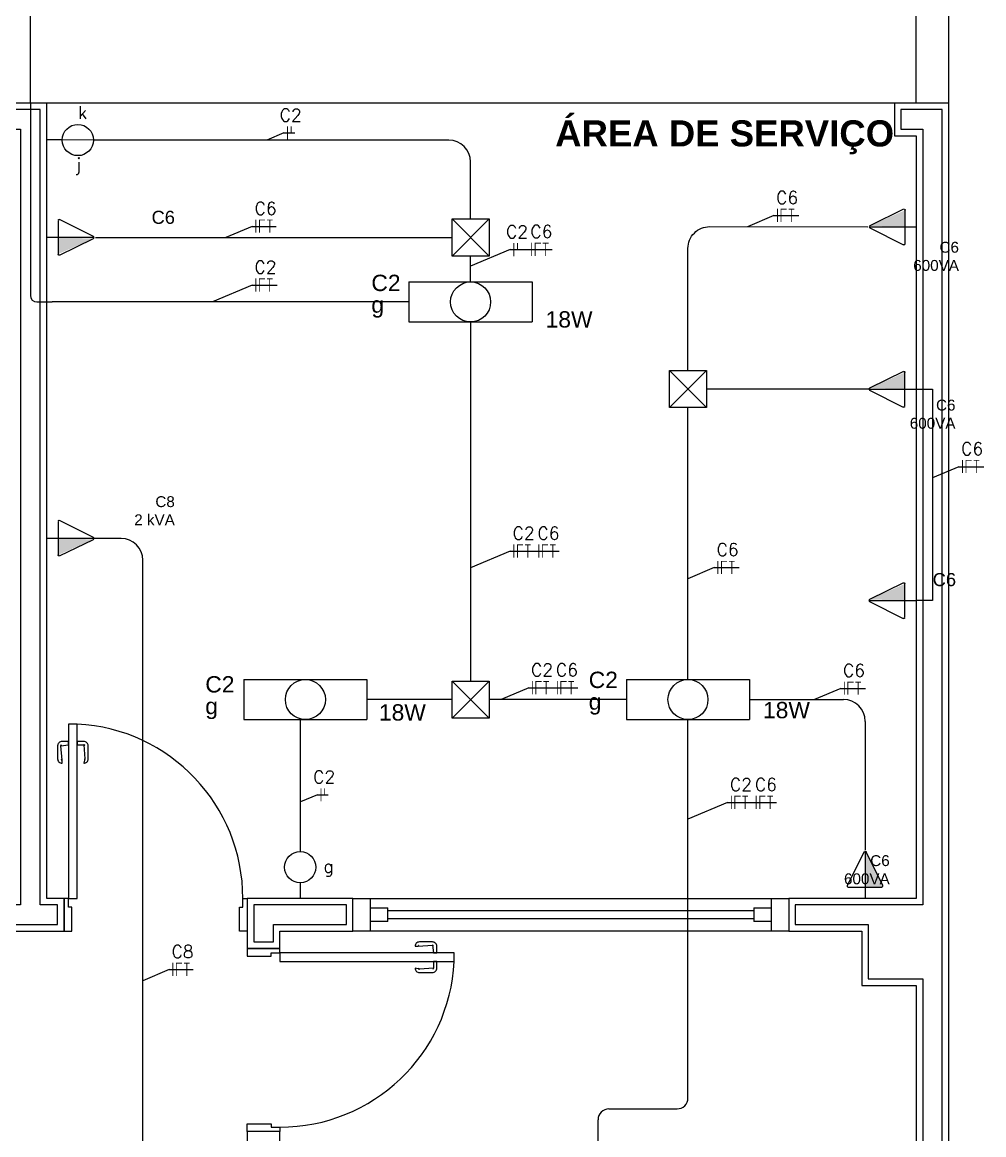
# Model space of a CAD drawing. Header units: millimetres. Extents: x 919107448 to 1838457809, y 576475876 to 1049404419.
# Drawn here: x 919229395 to 919229837, y 576497189 to 576497699 of the extents above; entities that cross this region are included whole.
import ezdxf
from ezdxf.enums import TextEntityAlignment as Align

# ---------------------------------------------------------------- set-up
doc = ezdxf.new("R2010")
doc.units = ezdxf.units.MM
doc.linetypes.add('DASHED', pattern=[0.75, 0.5, -0.25])
for name, color, linetype in [('Arquitetura', 253, 'Continuous'), ('ENE-CAIXAS', 3, 'Continuous'), ('ENE-CIRCUITOS', 2, 'Continuous'), ('ENE-ELETRO_EMBUTIDO', 4, 'Continuous'), ('ENE-ELETRO_PISO', 4, 'DASHED'), ('ENE-FIAÇÃO', 2, 'Continuous'), ('ENE-INTERRUPTORES', 3, 'Continuous'), ('ENE-LUMINÁRIAS', 2, 'Continuous'), ('ENE-TOMADAS', 3, 'Continuous')]:
    doc.layers.add(name, color=color, linetype=linetype)
doc.styles.add('Arial', font='arial.ttf')
doc.styles.add('R100', font='sasb____.pfb', dxfattribs={"height": 3})
doc.styles.add('SIMPLEX', font='simplex.shx')
doc.styles.get("Standard").update_dxf_attribs({"font": 'arial.ttf'})

# ---------------------------------------------------------------- blocks, each defined once
blk = doc.blocks.new('P80')
at = {"layer": 'Arquitetura'}
for points in [[(10, 0), (14, 0), (14, 80), (10, 80)], [(8, -15), (11.5, -15), (11.5, -4), (10, -4), (10, 0), (8, 0)], [(92, -15), (88.5, -15), (88.5, -4), (90, -4), (90, 0), (92, 0)]]:
    blk.add_lwpolyline(points, close=True, dxfattribs=at)
for points in [[(5, 70), (5, 64, 0.414214), (7, 62), (7, 63.5, -0.414214), (6.5, 64), (6.5, 70, -0.414214), (7, 70.5), (10, 70.5), (10, 72), (7, 72, 0.414214)], [(17.5, 64, -0.414214), (17, 63.5), (17, 62, 0.414214), (19, 64), (19, 70, 0.414214), (17, 72), (14, 72), (14, 70.5), (17, 70.5, -0.414214), (17.5, 70)]]:
    blk.add_lwpolyline(points, format="xyb", close=True, dxfattribs=at)
at = {"layer": 'Arquitetura', "linetype": 'Continuous'}
blk.add_arc((9.91, 0.01), 80.09, 359.9901, 87.0723, dxfattribs=at)
blk = doc.blocks.new('JAN')
at = {"layer": 'Arquitetura'}
for p, q in [((-50, -15), (-50, 0)), ((-50, 0), (50, 0)), ((-46, -15), (-46, 0)), ((46, 0), (46, -15)), ((50, 0), (50, -15)), ((-46, -4.375), (-42, -4.375)), ((-42, -10.625), (-42, -4.375)), ((42, -4.375), (46, -4.375)), ((42, -4.375), (42, -10.625)), ((-42, -5.625), (42, -5.625)), ((42, -9.375), (-42, -9.375)), ((-42, -10.625), (-46, -10.625)), ((46, -10.625), (42, -10.625)), ((50, -15), (-50, -15))]:
    blk.add_line(p, q, dxfattribs=at)
blk = doc.blocks.new('*U102')
at = {"layer": 'ENE-TOMADAS'}
h = blk.add_hatch(color=256, dxfattribs=at)
h.dxf.hatch_style = 1
h.paths.add_polyline_path([(2278.4016, 1294.4979), (2278.4772, 1294.4979, 0.555066), (2278.4817, 1294.5051), (2278.406, 1294.6592, 0.286119), (2278.4016, 1294.662)])
for p, q in [((2278.3971, 1294.6593), (2278.3194, 1294.5052)), ((2278.4016, 1294.6607), (2278.4016, 1294.4965)), ((2278.4817, 1294.5051), (2278.406, 1294.6592)), ((2278.3239, 1294.4979), (2278.4772, 1294.4979)), ((2278.4016, 1294.4965), (2278.4016, 1294.4465))]:
    blk.add_line(p, q, dxfattribs=at)
for centre, start, end in [((2278.4016, 1294.657), 26.1327, 153.2544), ((2278.3239, 1294.5029), 153.2544, 270), ((2278.4772, 1294.5029), 270, 26.1327)]:
    blk.add_arc(centre, 0.005, start, end, dxfattribs=at)
blk = doc.blocks.new('*U91')
at = {"color": 3}
blk.add_line((2279.4193, 1294.472), (2279.4193, 1294.372), dxfattribs=at)
blk.add_circle((2279.4193, 1294.5724), 0.1004, dxfattribs=at)
blk = doc.blocks.new('*U125')
at = {"color": 3}
blk.add_line((2279.4193, 1294.472), (2279.4193, 1294.372), dxfattribs=at)
blk.add_lwpolyline([(2279.4193, 1294.6728), (2279.4193, 1294.472)], dxfattribs=at)
blk.add_circle((2279.4193, 1294.5724), 0.1004, dxfattribs=at)
blk = doc.blocks.new('caixa de passagem')
at = {"layer": 'ENE-CAIXAS', "color": 1}
for p, q in [((919229720.2, 576497407), (919229682, 576497368.8)), ((919229720.2, 576497368.8), (919229682, 576497407))]:
    blk.add_line(p, q, dxfattribs=at)
at = {"layer": 'ENE-CAIXAS'}
blk.add_lwpolyline([(919229720.2, 576497368.8), (919229682, 576497368.8), (919229682, 576497407), (919229720.2, 576497407)], close=True, dxfattribs=at)
blk = doc.blocks.new('*U146')
at = {"layer": 'ENE-FIAÇÃO', "color": 1}
blk.add_line((-0.165, -0.003), (0.167, -0.003), dxfattribs=at)
at = {"layer": 'ENE-FIAÇÃO', "const_width": 0.0121}
for points in [[(-0.115, 0.091), (-0.115, -0.091)], [(0.013, 0.085), (-0.066, 0.085), (-0.066, -0.091)], [(0.038, 0.085), (0.117, 0.085)], [(0.077, 0.085), (0.077, -0.091)]]:
    blk.add_lwpolyline(points, dxfattribs=at)
blk = doc.blocks.new('*U148')
at = {"layer": 'ENE-FIAÇÃO', "color": 1}
blk.add_line((-0.075, 0), (0.075, 0), dxfattribs=at)
at = {"layer": 'ENE-FIAÇÃO', "const_width": 0.0121}
for points in [[(-0.025, 0.091), (-0.025, -0.091)], [(0.025, 0.091), (0.025, 0)]]:
    blk.add_lwpolyline(points, dxfattribs=at)

msp = doc.modelspace()

# ---------------------------------------------------------------- linework, layer by layer
at = {"layer": 'Arquitetura'}
for p, q in [((919229820.57, 576497662.07), (919229820.57, 576499029.07)), ((919229805.57, 576497662.07), (919229805.57, 576499014.07)), ((919229795.57, 576497662.07), (919229406.57, 576497662.07))]:
    msp.add_line(p, q, dxfattribs=at)
for points in [[(919229414.57, 576497297.07), (919229406.57, 576497297.07), (919229406.57, 576497647.07), (919229406.57, 576497647.07), (919229406.57, 576497662.07), (919229293.57, 576497662.07), (919229293.57, 576497647.07), (919229391.57, 576497647.07), (919229391.57, 576497297.07), (919229137.57, 576497297.07), (919229137.57, 576497282.07), (919229414.57, 576497282.07)], [(919229411.57, 576497294.07), (919229403.57, 576497294.07), (919229403.57, 576497650.07), (919229403.57, 576497650.07), (919229403.57, 576497659.07), (919229296.57, 576497659.07), (919229296.57, 576497650.07), (919229394.57, 576497650.07), (919229394.57, 576497294.07), (919229140.57, 576497294.07), (919229140.57, 576497285.07), (919229411.57, 576497285.07)], [(919229750.07, 576497285.07), (919229783.57, 576497285.07), (919229783.57, 576497260.07), (919229808.57, 576497260.07), (919229808.57, 576496579.07), (919229737.57, 576496579.07), (919229737.57, 576496570.07), (919229817.57, 576496570.07), (919229817.57, 576497659.07), (919229805.57, 576497659.07), (919229798.57, 576497659.07), (919229798.57, 576497650.07), (919229808.57, 576497650.07), (919229808.57, 576497294.07), (919229750.07, 576497294.07), (919229750.07, 576497285.07)], [(919229544.07, 576497285.07), (919229544.07, 576497294.07), (919229501.57, 576497294.07), (919229501.57, 576497282.07), (919229501.57, 576497277.07), (919229510.57, 576497277.07), (919229510.57, 576497285.07), (919229544.07, 576497285.07)], [(919229513.57, 576497190.07), (919229498.57, 576497190.07), (919229498.57, 576497049.07), (919229404.57, 576497049.07), (919229404.57, 576497034.07), (919229404.57, 576497034.07), (919229404.57, 576497034.07), (919229498.57, 576497034.07), (919229498.57, 576496779.07), (919229439.57, 576496779.07), (919229439.57, 576496764.07), (919229498.57, 576496764.07), (919229498.57, 576496567.07), (919229584.57, 576496567.07), (919229584.57, 576496582.07), (919229513.57, 576496582.07)]]:
    msp.add_lwpolyline(points, close=True, dxfattribs=at)
for points in [[(919229747.07, 576497282.07), (919229780.57, 576497282.07), (919229780.57, 576497257.07), (919229805.57, 576497257.07), (919229805.57, 576496582.07), (919229734.57, 576496582.07), (919229734.57, 576496567.07), (919229820.57, 576496567.07), (919229820.57, 576497662.07), (919229805.57, 576497662.07), (919229795.57, 576497662.07), (919229795.57, 576497647.07), (919229805.57, 576497647.07), (919229805.57, 576497297.07), (919229747.07, 576497297.07), (919229747.07, 576497282.07)], [(919229547.07, 576497282.07), (919229547.07, 576497297.07), (919229498.57, 576497297.07), (919229498.57, 576497282.07), (919229498.57, 576497274.07), (919229513.57, 576497274.07), (919229513.57, 576497282.07), (919229547.07, 576497282.07)]]:
    msp.add_lwpolyline(points, dxfattribs=at)
at = {"layer": 'ENE-ELETRO_EMBUTIDO'}
for p, q in [((919229399.07, 576497662.07), (919229399.07, 576497573.82)), ((919229591.08, 576497645.08), (919229428.04, 576497645.12)), ((919229601.08, 576497608.9), (919229601.08, 576497635.08)), ((919229428.91, 576497600.39), (919229592.57, 576497600.39)), ((919229601.08, 576497580), (919229601.08, 576497591.89)), ((919229402.07, 576497570.82), (919229409.07, 576497570.82)), ((919229572.81, 576497570.82), (919229409.07, 576497570.82)), ((919229601.07, 576497561.65), (919229601.07, 576497396.83)), ((919229784.38, 576497530.84), (919229709.34, 576497530.84)), ((919229805.57, 576497530.84), (919229813.07, 576497530.84)), ((919229813.07, 576497530.84), (919229813.07, 576497433.8)), ((919229440.7, 576497462.28), (919229428.27, 576497462.28)), ((919229450.7, 576497179.23), (919229450.7, 576497452.28)), ((919229813.07, 576497433.8), (919229805.57, 576497433.8)), ((919229592.57, 576497388.32), (919229553.53, 576497388.32)), ((919229672.57, 576497388.32), (919229609.58, 576497388.32)), ((919229729.1, 576497388.32), (919229772.16, 576497388.32)), ((919229522.95, 576497318.54), (919229522.95, 576497379.15)), ((919229700.84, 576497205.45), (919229700.84, 576497379.15)), ((919229782.16, 576497378.32), (919229782.16, 576497319.41)), ((919229664.56, 576497200.45), (919229695.84, 576497200.45)), ((919229659.56, 576497116.27), (919229659.56, 576497195.45))]:
    msp.add_line(p, q, dxfattribs=at)
at = {"layer": 'ENE-ELETRO_EMBUTIDO', "color": 1}
for p, q in [((919229751.28, 576497610.45), (919229751.68, 576497610.45)), ((919229627.05, 576497594.84), (919229627.45, 576497594.84)), ((919229511.86, 576497578.5), (919229512.26, 576497578.5)), ((919229836.18, 576497495.17), (919229836.58, 576497495.17)), ((919229630.32, 576497456.38), (919229630.72, 576497456.38)), ((919229723.94, 576497448.86), (919229724.34, 576497448.86)), ((919229638.79, 576497393.66), (919229639.19, 576497393.66)), ((919229781.97, 576497393.41), (919229782.37, 576497393.41)), ((919229730.09, 576497341.02), (919229730.49, 576497341.02))]:
    msp.add_line(p, q, dxfattribs=at)
at = {"layer": 'ENE-ELETRO_EMBUTIDO', "color": 240}
msp.add_line((919229624.27, 576497594.84), (919229627.05, 576497594.84), dxfattribs=at)
at = {"layer": 'ENE-ELETRO_EMBUTIDO'}
msp.add_lwpolyline([(919229700.83, 576497539.35), (919229700.83, 576497595.38, -0.414553), (919229710.84, 576497605.38), (919229783.38, 576497605.3)], format="xyb", dxfattribs=at)
msp.add_lwpolyline([(919229700.83, 576497397.5), (919229700.83, 576497522.33)], dxfattribs=at)
for centre, radius, start, end in [((919229591.08, 576497635.08), 10, 0, 89.9866), ((919229402.07, 576497573.82), 3, 180, 270), ((919229440.7, 576497452.28), 10, 360, 90), ((919229772.16, 576497378.32), 10, 0, 90), ((919229695.84, 576497205.45), 5, 270, 0), ((919229664.56, 576497195.45), 5, 90, 180)]:
    msp.add_arc(centre, radius, start, end, dxfattribs=at)
at = {"layer": 'ENE-ELETRO_PISO', "ltscale": 100}
msp.add_line((919229399.07, 576497662.07), (919229399.07, 576497856.54), dxfattribs=at)
at = {"layer": 'ENE-FIAÇÃO', "color": 1}
for points in [[(919229515.42, 576497648.4), (919229507.59, 576497645.1)], [(919229740.24, 576497610.45), (919229728.18, 576497605.36)], [(919229500.87, 576497605.48), (919229488.81, 576497600.39)], [(919229619.29, 576497594.84), (919229601.08, 576497587.17)], [(919229500.82, 576497578.5), (919229482.62, 576497570.82)], [(919229825.14, 576497495.17), (919229813.07, 576497490.09)], [(919229619.28, 576497456.38), (919229601.07, 576497448.71)], [(919229712.9, 576497448.86), (919229700.83, 576497443.78)], [(919229627.74, 576497393.66), (919229615.08, 576497388.32)], [(919229770.92, 576497393.41), (919229758.86, 576497388.32)], [(919229530.78, 576497344.62), (919229522.95, 576497341.32)], [(919229719.04, 576497341.02), (919229700.84, 576497333.35)], [(919229462.76, 576497264.36), (919229450.7, 576497259.28)]]:
    msp.add_lwpolyline(points, dxfattribs=at)
at = {"layer": 'ENE-LUMINÁRIAS'}
for p, q in [((919229572.81, 576497580), (919229629.34, 576497580)), ((919229572.81, 576497580), (919229572.81, 576497561.65)), ((919229629.34, 576497580), (919229629.34, 576497561.65)), ((919229572.81, 576497561.65), (919229629.34, 576497561.65)), ((919229497.01, 576497397.5), (919229553.53, 576497397.5)), ((919229497.01, 576497397.5), (919229497.01, 576497379.15)), ((919229553.53, 576497397.5), (919229553.53, 576497379.15)), ((919229672.57, 576497397.5), (919229729.1, 576497397.5)), ((919229672.57, 576497397.5), (919229672.57, 576497379.15)), ((919229729.1, 576497397.5), (919229729.1, 576497379.15)), ((919229497.01, 576497379.15), (919229553.53, 576497379.15)), ((919229672.57, 576497379.15), (919229729.1, 576497379.15))]:
    msp.add_line(p, q, dxfattribs=at)
for centre in [(919229601.07, 576497570.82), (919229525.27, 576497388.32), (919229700.84, 576497388.32)]:
    msp.add_circle(centre, 9.18, dxfattribs=at)

# ---------------------------------------------------------------- block references
at = {"color": 4, "xscale": 100.6736407914391, "yscale": 100.6736407914391, "zscale": 100.6736407914391}
for p, rotation in [((919360122.35, 576268230.31), 89.99999696928302), ((919099089.94, 576726975.38), 269.999996969283), ((919360122.21, 576268155.85), 89.99999696928302), ((919099089.94, 576726837.27), 269.999996969283), ((919360122.21, 576268058.81), 89.99999696928302), ((919000407.17, 576366980.44), 359.9999969692831)]:
    msp.add_blockref('*U102', p, dxfattribs=dict(at, rotation=rotation))
at = {"layer": 'Arquitetura'}
msp.add_blockref('P80', (919229406.57, 576497297.07), dxfattribs=at)
at = {"layer": 'Arquitetura', "xscale": 2}
msp.add_blockref('JAN', (919229647.07, 576497297.07), dxfattribs=at)
at = {"layer": 'Arquitetura', "rotation": 270}
msp.add_blockref('P80', (919229513.57, 576497282.07), dxfattribs=at)
at = {"layer": 'ENE-FIAÇÃO', "color": 3}
ref = msp.add_blockref('*U148', (919229517.9, 576497648.4), dxfattribs=dict(at, xscale=33.22527574230886, yscale=33.22527574230886, zscale=33.22527574230886))
ref.add_attrib('QXXX', 'C2', dxfattribs={"color": 7, "height": 5.763, "style": 'SIMPLEX'}).set_placement((919229518.53, 576497653.69), align=Align.CENTER)
ref = msp.add_blockref('*U146', (919229506.37, 576497605.58), dxfattribs=dict(at, xscale=33.22527574230886, yscale=33.22527574230886, zscale=33.22527574230886))
ref.add_attrib('QXXX', 'C6', dxfattribs={"color": 7, "height": 5.763, "style": 'SIMPLEX'}).set_placement((919229507, 576497610.87), align=Align.CENTER)
ref = msp.add_blockref('*U146', (919229745.73, 576497610.55), dxfattribs=dict(at, xscale=33.22527574230886, yscale=33.22527574230886, zscale=33.22527574230886))
ref.add_attrib('QXXX', 'C6', dxfattribs={"color": 7, "height": 5.763, "style": 'SIMPLEX'}).set_placement((919229746.37, 576497615.83), align=Align.CENTER)
at = {"layer": 'ENE-FIAÇÃO', "xscale": 0.4458929892819983, "yscale": 0.4458929892819983, "zscale": 0.4458929892819983}
for p in [(509351521.81, 319441456.78), (509351621.56, 319441387.23), (509351521.81, 319441244.71)]:
    msp.add_blockref('caixa de passagem', p, dxfattribs=at)
at = {"layer": 'ENE-FIAÇÃO', "color": 3}
ref = msp.add_blockref('*U148', (919229621.76, 576497594.84), dxfattribs=dict(at, xscale=33.22527574230886, yscale=33.22527574230886, zscale=33.22527574230886))
ref.add_attrib('QXXX', 'C2', dxfattribs={"color": 7, "height": 5.763, "style": 'SIMPLEX'}).set_placement((919229622.4, 576497600.13), align=Align.CENTER)
ref = msp.add_blockref('*U146', (919229632.95, 576497594.94), dxfattribs=dict(at, xscale=33.22527574230886, yscale=33.22527574230886, zscale=33.22527574230886))
ref.add_attrib('QXXX', 'C6', dxfattribs={"color": 7, "height": 5.763, "style": 'SIMPLEX'}).set_placement((919229633.58, 576497600.23), align=Align.CENTER)
ref = msp.add_blockref('*U146', (919229506.32, 576497578.6), dxfattribs=dict(at, xscale=33.22527574230886, yscale=33.22527574230886, zscale=33.22527574230886))
ref.add_attrib('QXXX', 'C2', dxfattribs={"color": 7, "height": 5.763, "style": 'SIMPLEX'}).set_placement((919229506.95, 576497583.89), align=Align.CENTER)
ref = msp.add_blockref('*U146', (919229830.63, 576497495.27), dxfattribs=dict(at, xscale=33.22527574230886, yscale=33.22527574230886, zscale=33.22527574230886))
ref.add_attrib('QXXX', 'C6', dxfattribs={"color": 7, "height": 5.763, "style": 'SIMPLEX'}).set_placement((919229831.27, 576497500.56), align=Align.CENTER)
ref = msp.add_blockref('*U146', (919229624.77, 576497456.48), dxfattribs=dict(at, xscale=33.22527574230886, yscale=33.22527574230886, zscale=33.22527574230886))
ref.add_attrib('QXXX', 'C2', dxfattribs={"color": 7, "height": 5.763, "style": 'SIMPLEX'}).set_placement((919229625.41, 576497461.77), align=Align.CENTER)
ref = msp.add_blockref('*U146', (919229636.22, 576497456.48), dxfattribs=dict(at, xscale=33.22527574230886, yscale=33.22527574230886, zscale=33.22527574230886))
ref.add_attrib('QXXX', 'C6', dxfattribs={"color": 7, "height": 5.763, "style": 'SIMPLEX'}).set_placement((919229636.85, 576497461.77), align=Align.CENTER)
ref = msp.add_blockref('*U146', (919229718.39, 576497448.96), dxfattribs=dict(at, xscale=33.22527574230886, yscale=33.22527574230886, zscale=33.22527574230886))
ref.add_attrib('QXXX', 'C6', dxfattribs={"color": 7, "height": 5.763, "style": 'SIMPLEX'}).set_placement((919229719.02, 576497454.25), align=Align.CENTER)
ref = msp.add_blockref('*U146', (919229633.24, 576497393.76), dxfattribs=dict(at, xscale=33.22527574230886, yscale=33.22527574230886, zscale=33.22527574230886))
ref.add_attrib('QXXX', 'C2', dxfattribs={"color": 7, "height": 5.763, "style": 'SIMPLEX'}).set_placement((919229633.87, 576497399.05), align=Align.CENTER)
ref = msp.add_blockref('*U146', (919229644.68, 576497393.76), dxfattribs=dict(at, xscale=33.22527574230886, yscale=33.22527574230886, zscale=33.22527574230886))
ref.add_attrib('QXXX', 'C6', dxfattribs={"color": 7, "height": 5.763, "style": 'SIMPLEX'}).set_placement((919229645.31, 576497399.05), align=Align.CENTER)
ref = msp.add_blockref('*U146', (919229776.42, 576497393.51), dxfattribs=dict(at, xscale=33.22527574230886, yscale=33.22527574230886, zscale=33.22527574230886))
ref.add_attrib('QXXX', 'C6', dxfattribs={"color": 7, "height": 5.763, "style": 'SIMPLEX'}).set_placement((919229777.05, 576497398.8), align=Align.CENTER)
ref = msp.add_blockref('*U148', (919229533.26, 576497344.62), dxfattribs=dict(at, xscale=33.22527574230886, yscale=33.22527574230886, zscale=33.22527574230886))
ref.add_attrib('QXXX', 'C2', dxfattribs={"color": 7, "height": 5.763, "style": 'SIMPLEX'}).set_placement((919229533.89, 576497349.91), align=Align.CENTER)
ref = msp.add_blockref('*U146', (919229724.54, 576497341.12), dxfattribs=dict(at, xscale=33.22527574230886, yscale=33.22527574230886, zscale=33.22527574230886))
ref.add_attrib('QXXX', 'C2', dxfattribs={"color": 7, "height": 5.763, "style": 'SIMPLEX'}).set_placement((919229725.17, 576497346.41), align=Align.CENTER)
ref = msp.add_blockref('*U146', (919229735.98, 576497341.12), dxfattribs=dict(at, xscale=33.22527574230886, yscale=33.22527574230886, zscale=33.22527574230886))
ref.add_attrib('QXXX', 'C6', dxfattribs={"color": 7, "height": 5.763, "style": 'SIMPLEX'}).set_placement((919229736.61, 576497346.41), align=Align.CENTER)
ref = msp.add_blockref('*U146', (919229468.25, 576497264.46), dxfattribs=dict(at, xscale=33.22527574230886, yscale=33.22527574230886, zscale=33.22527574230886))
ref.add_attrib('QXXX', 'C8', dxfattribs={"color": 7, "height": 5.763, "style": 'SIMPLEX'}).set_placement((919229468.89, 576497269.75), align=Align.CENTER)
at = {"layer": 'ENE-INTERRUPTORES', "color": 3, "xscale": 71.36565621352335, "yscale": 71.36565621352335, "zscale": 71.36565621352335}
for name, p, rotation in [('*U125', (919137991.93, 576660858.34), 269.6627629693512), ('*U91', (919066309.69, 576405882.43), 359.6627629693512)]:
    msp.add_blockref(name, p, dxfattribs=dict(at, rotation=rotation))

# ---------------------------------------------------------------- texts
at = {"layer": 'Arquitetura', "style": 'R100'}
msp.add_text('ÁREA DE SERVIÇO', height=12, dxfattribs=at).set_placement((919229639.89, 576497642.18))
at = {"layer": 'ENE-CIRCUITOS', "style": 'SIMPLEX'}
for s, p in [('k', (919229420.91, 576497657.77)), ('j', (919229419.8, 576497633.97)), ('g', (919229533.54, 576497311.81))]:
    msp.add_text(s, height=5.69, rotation=359.6526, dxfattribs=at).set_placement(p, align=Align.MIDDLE_LEFT)
at = {"layer": 'ENE-CIRCUITOS', "attachment_point": 6, "rotation": 360}
for s, insert, char_height in [('C6', (919229465.39, 576497609.61), 6), ('C6\\P600VA', (919229825.2, 576497591.71), 5), ('C6\\P600VA', (919229823.61, 576497519.26), 5), ('C8\\P2 kVA', (919229465.34, 576497474.98), 5), ('C6', (919229823.87, 576497443.34), 6), ('C6\\P600VA', (919229793.42, 576497310.18), 5)]:
    msp.add_mtext_dynamic_manual_height_columns(s, width=44.5276, gutter_width=48.73, heights=[0], dxfattribs=dict(at, insert=insert, char_height=char_height))
at = {"layer": 'ENE-LUMINÁRIAS', "char_height": 7.5, "attachment_point": 7, "line_spacing_factor": 0.798, "style": 'Arial'}
for s, insert, width in [('\\pt0,7.5;C2\\Pg', (919229555.54, 576497563.57), 11.7378), ('18W', (919229635.51, 576497558.96), 46.9512), ('\\pt0,7.5;C2\\Pg', (919229479.33, 576497379.32), 11.7378), ('\\pt0,7.5;C2\\Pg', (919229655.29, 576497381.37), 11.7378), ('18W', (919229735.28, 576497379.63), 46.9512), ('18W', (919229559.01, 576497378.56), 46.9512)]:
    msp.add_mtext(s, dxfattribs=dict(at, insert=insert, width=width))

doc.saveas('drawing.dxf')
